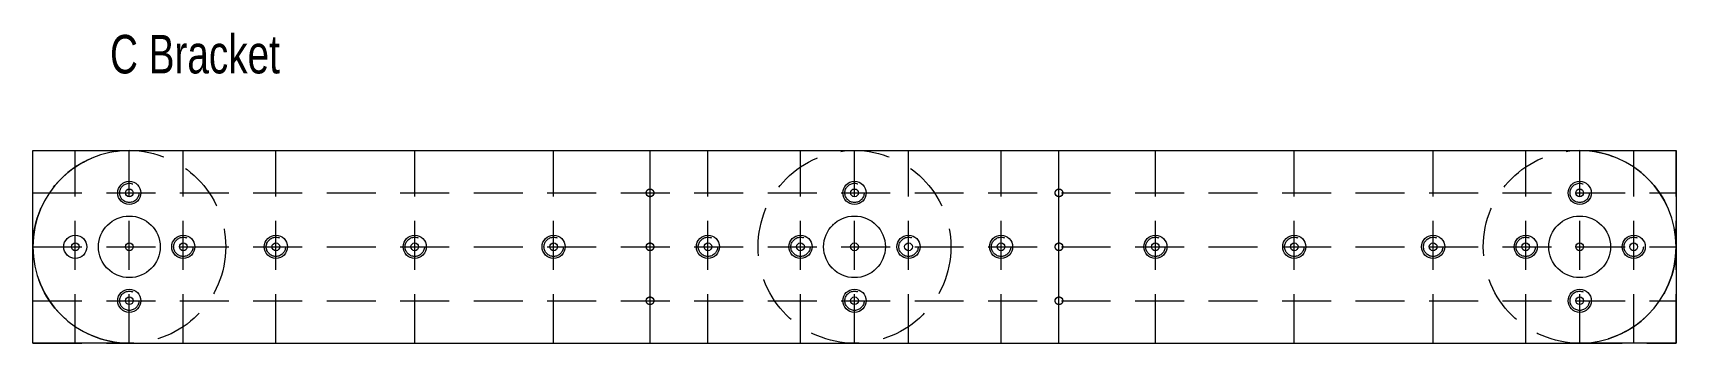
# Model space of a CAD drawing. Header units: millimetres. Extents: x 0 to 213, y 0 to 40.
import ezdxf

# ---------------------------------------------------------------- set-up
doc = ezdxf.new("R2010")
doc.units = ezdxf.units.MM
doc.linetypes.add('DASHED2', pattern=[9.525, 6.35, -3.175])
for name, color, linetype, lineweight in [('Dimensions', 2, 'CONTINUOUS', 0), ('Drill', 5, 'CONTINUOUS', 13), ('Fold', 4, 'CONTINUOUS', 0), ('Guidelines', 3, 'DASHED2', 0), ('Outline 1', 7, 'CONTINUOUS', 13), ('Outline 2', 7, 'CONTINUOUS', 13), ('Punch', 6, 'CONTINUOUS', 13)]:
    doc.layers.add(name, color=color, linetype=linetype, lineweight=lineweight)
doc.styles.get("Standard").update_dxf_attribs({"font": 'txt', "width": 0.75})

msp = doc.modelspace()

# ---------------------------------------------------------------- linework, layer by layer
at = {"layer": 'Drill'}
for centre, radius in [((12.5, 19.5), 1.5), ((106.5, 19.5), 1.5), ((200.5, 19.5), 1.5), ((12.5, 12.5), 4), ((106.5, 12.5), 4), ((200.5, 12.5), 4), ((5.5, 12.5), 1.5), ((19.5, 12.5), 1.5), ((31.5, 12.5), 1.5), ((49.5, 12.5), 1.5), ((67.5, 12.5), 1.5), ((87.5, 12.5), 1.5), ((99.5, 12.5), 1.5), ((113.5, 12.5), 1.5), ((125.5, 12.5), 1.5), ((145.5, 12.5), 1.5), ((163.5, 12.5), 1.5), ((181.5, 12.5), 1.5), ((193.5, 12.5), 1.5), ((207.5, 12.5), 1.5), ((12.5, 5.5), 1.5), ((106.5, 5.5), 1.5), ((200.5, 5.5), 1.5)]:
    msp.add_circle(centre, radius, dxfattribs=at)
at = {"layer": 'Fold'}
for p, q in [((80, 0), (80, 25)), ((133, 0), (133, 25))]:
    msp.add_line(p, q, dxfattribs=at)
at = {"layer": 'Guidelines'}
for p, q in [((0, 0), (0, 25)), ((0, 25), (80, 25)), ((5.5, 0), (5.5, 25)), ((12.5, 0), (12.5, 25)), ((19.5, 0), (19.5, 25)), ((31.5, 0), (31.5, 25)), ((49.5, 0), (49.5, 25)), ((67.5, 0), (67.5, 25)), ((80, 0), (80, 25)), ((80, 25), (133, 25)), ((87.5, 0), (87.5, 25)), ((99.5, 0), (99.5, 25)), ((106.5, 0), (106.5, 25)), ((113.5, 0), (113.5, 25)), ((125.5, 0), (125.5, 25)), ((133, 0), (133, 25)), ((133, 25), (213, 25)), ((145.5, 0), (145.5, 25)), ((163.5, 0), (163.5, 25)), ((181.5, 0), (181.5, 25)), ((193.5, 0), (193.5, 25)), ((200.5, 0), (200.5, 25)), ((207.5, 0), (207.5, 25)), ((213, 0), (213, 25)), ((0, 19.5), (213, 19.5)), ((0, 12.5), (213, 12.5)), ((0, 5.5), (213, 5.5)), ((0, 0), (80, 0)), ((80, 0), (133, 0)), ((133, 0), (213, 0))]:
    msp.add_line(p, q, dxfattribs=at)
for centre, radius in [((12.5, 12.5), 12.5), ((106.5, 12.5), 12.5), ((200.5, 12.5), 12.5), ((12.5, 19.5), 1.25), ((80, 19.5), 0.5), ((106.5, 19.5), 1.25), ((133, 19.5), 0.5), ((200.5, 19.5), 1.25), ((12.5, 12.5), 4), ((106.5, 12.5), 4), ((200.5, 12.5), 4), ((19.5, 12.5), 1.25), ((31.5, 12.5), 1.25), ((49.5, 12.5), 1.25), ((67.5, 12.5), 1.25), ((80, 12.5), 0.5), ((87.5, 12.5), 1.25), ((99.5, 12.5), 1.25), ((113.5, 12.5), 1.25), ((125.5, 12.5), 1.25), ((133, 12.5), 0.5), ((145.5, 12.5), 1.25), ((163.5, 12.5), 1.25), ((181.5, 12.5), 1.25), ((193.5, 12.5), 1.25), ((207.5, 12.5), 1.25), ((12.5, 5.5), 1.25), ((106.5, 5.5), 1.25), ((200.5, 5.5), 1.25), ((80, 5.5), 0.5), ((133, 5.5), 0.5)]:
    msp.add_circle(centre, radius, dxfattribs=at)
msp.add_point((87.5, 0), dxfattribs=at)
at = {"layer": 'Outline 1'}
for p, q in [((12.5, 25), (200.5, 25)), ((12.5, 0), (200.5, 0))]:
    msp.add_line(p, q, dxfattribs=at)
for centre, start, end in [((12.5, 12.5), 90, 270), ((200.5, 12.5), 270, 90)]:
    msp.add_arc(centre, 12.5, start, end, dxfattribs=at)
at = {"layer": 'Outline 2'}
for p, q in [((0, 0), (0, 25)), ((0, 25), (12.5, 25)), ((12.5, 25), (12.5, 25)), ((200.5, 25), (213, 25)), ((213, 25), (213, 0)), ((12.5, 0), (0, 0)), ((213, 0), (200.5, 0))]:
    msp.add_line(p, q, dxfattribs=at)
at = {"layer": 'Punch'}
for centre in [(12.5, 19.5), (80, 19.5), (106.5, 19.5), (133, 19.5), (200.5, 19.5), (5.5, 12.5), (12.5, 12.5), (19.5, 12.5), (31.5, 12.5), (49.5, 12.5), (67.5, 12.5), (80, 12.5), (87.5, 12.5), (99.5, 12.5), (106.5, 12.5), (113.5, 12.5), (125.5, 12.5), (133, 12.5), (145.5, 12.5), (163.5, 12.5), (181.5, 12.5), (193.5, 12.5), (200.5, 12.5), (207.5, 12.5), (12.5, 5.5), (80, 5.5), (106.5, 5.5), (133, 5.5), (200.5, 5.5)]:
    msp.add_circle(centre, 0.5, dxfattribs=at)

# ---------------------------------------------------------------- texts
at = {"layer": 'Dimensions', "insert": (10, 40), "char_height": 5, "width": 100, "attachment_point": 1}
msp.add_mtext('C Bracket', dxfattribs=at)

doc.saveas('drawing.dxf')
